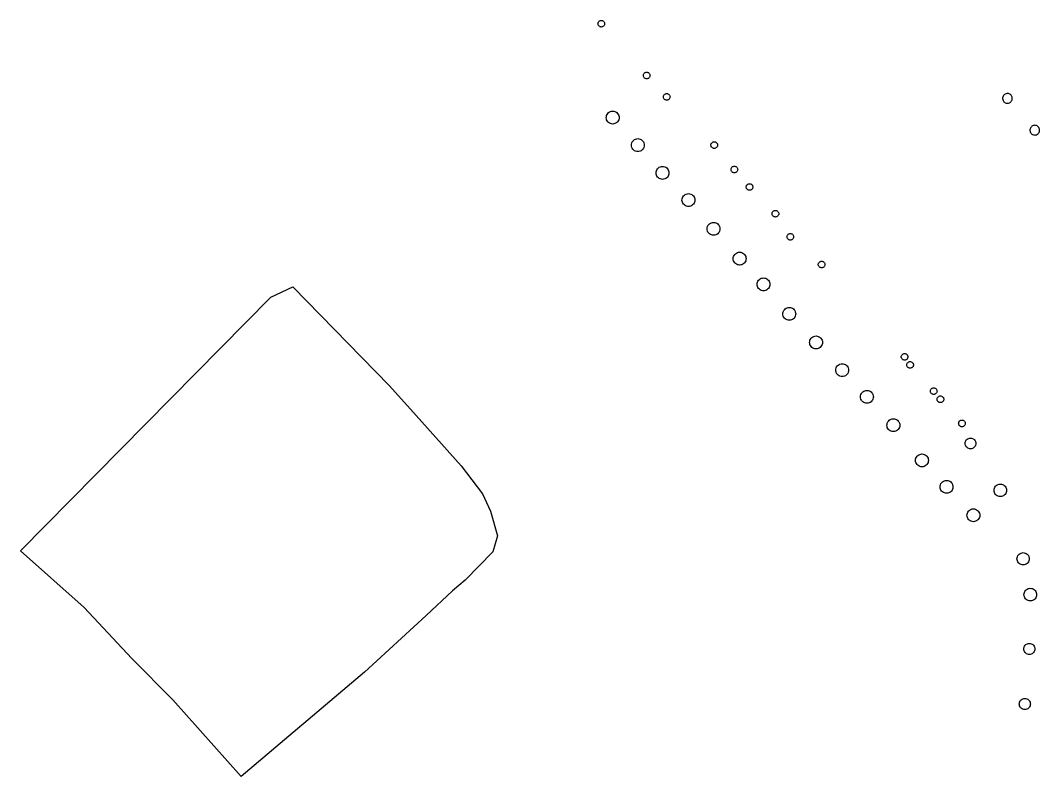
# Model space of a CAD drawing. Header units: millimetres. Extents: x 734061 to 736248, y 4017837 to 4020740.
# Drawn here: x 735283 to 735390.8, y 4018587.6 to 4018667.5 of the extents above; entities that cross this region are included whole.
import ezdxf

# ---------------------------------------------------------------- set-up
doc = ezdxf.new("R2010")
doc.units = ezdxf.units.MM
doc.layers.add('bolvar', color=143, linetype='Continuous', true_color=0x3faae0)
doc.layers.add('park', color=3, linetype='Continuous', true_color=0x1ffa07)

msp = doc.modelspace()

# ---------------------------------------------------------------- linework, layer by layer
at = {"layer": 'bolvar'}
for points in [[(735344.8, 4018667.14), (735344.8, 4018667.08), (735344.78, 4018667.02), (735344.76, 4018666.97), (735344.72, 4018666.92), (735344.68, 4018666.87), (735344.63, 4018666.84), (735344.57, 4018666.81), (735344.51, 4018666.8), (735344.45, 4018666.79), (735344.39, 4018666.8), (735344.33, 4018666.81), (735344.28, 4018666.84), (735344.23, 4018666.87), (735344.19, 4018666.92), (735344.15, 4018666.97), (735344.13, 4018667.02), (735344.11, 4018667.08), (735344.1, 4018667.14), (735344.11, 4018667.2), (735344.13, 4018667.26), (735344.15, 4018667.32), (735344.19, 4018667.37), (735344.23, 4018667.41), (735344.28, 4018667.45), (735344.33, 4018667.47), (735344.39, 4018667.49), (735344.45, 4018667.49), (735344.51, 4018667.49), (735344.57, 4018667.47), (735344.63, 4018667.45), (735344.68, 4018667.41), (735344.72, 4018667.37), (735344.76, 4018667.32), (735344.78, 4018667.26), (735344.8, 4018667.2)], [(735344.8, 4018667.14), (735344.8, 4018667.08), (735344.78, 4018667.02), (735344.76, 4018666.97), (735344.72, 4018666.92), (735344.68, 4018666.87), (735344.63, 4018666.84), (735344.57, 4018666.81), (735344.51, 4018666.8), (735344.45, 4018666.79), (735344.39, 4018666.8), (735344.33, 4018666.81), (735344.28, 4018666.84), (735344.23, 4018666.87), (735344.19, 4018666.92), (735344.15, 4018666.97), (735344.13, 4018667.02), (735344.11, 4018667.08), (735344.1, 4018667.14), (735344.11, 4018667.2), (735344.13, 4018667.26), (735344.15, 4018667.32), (735344.19, 4018667.37), (735344.23, 4018667.41), (735344.28, 4018667.45), (735344.33, 4018667.47), (735344.39, 4018667.49), (735344.45, 4018667.49), (735344.51, 4018667.49), (735344.57, 4018667.47), (735344.63, 4018667.45), (735344.68, 4018667.41), (735344.72, 4018667.37), (735344.76, 4018667.32), (735344.78, 4018667.26), (735344.8, 4018667.2)], [(735349.61, 4018661.67), (735349.6, 4018661.61), (735349.58, 4018661.55), (735349.56, 4018661.49), (735349.52, 4018661.44), (735349.48, 4018661.4), (735349.43, 4018661.36), (735349.37, 4018661.34), (735349.32, 4018661.32), (735349.26, 4018661.32), (735349.19, 4018661.32), (735349.14, 4018661.34), (735349.08, 4018661.36), (735349.03, 4018661.4), (735348.99, 4018661.44), (735348.95, 4018661.49), (735348.93, 4018661.55), (735348.91, 4018661.61), (735348.91, 4018661.67), (735348.91, 4018661.73), (735348.93, 4018661.79), (735348.95, 4018661.84), (735348.99, 4018661.89), (735349.03, 4018661.94), (735349.08, 4018661.97), (735349.14, 4018662), (735349.19, 4018662.01), (735349.26, 4018662.02), (735349.32, 4018662.01), (735349.37, 4018662), (735349.43, 4018661.97), (735349.48, 4018661.94), (735349.52, 4018661.89), (735349.56, 4018661.84), (735349.58, 4018661.79), (735349.6, 4018661.73)], [(735349.61, 4018661.67), (735349.6, 4018661.61), (735349.58, 4018661.55), (735349.56, 4018661.49), (735349.52, 4018661.44), (735349.48, 4018661.4), (735349.43, 4018661.36), (735349.37, 4018661.34), (735349.32, 4018661.32), (735349.26, 4018661.32), (735349.19, 4018661.32), (735349.14, 4018661.34), (735349.08, 4018661.36), (735349.03, 4018661.4), (735348.99, 4018661.44), (735348.95, 4018661.49), (735348.93, 4018661.55), (735348.91, 4018661.61), (735348.91, 4018661.67), (735348.91, 4018661.73), (735348.93, 4018661.79), (735348.95, 4018661.84), (735348.99, 4018661.89), (735349.03, 4018661.94), (735349.08, 4018661.97), (735349.14, 4018662), (735349.19, 4018662.01), (735349.26, 4018662.02), (735349.32, 4018662.01), (735349.37, 4018662), (735349.43, 4018661.97), (735349.48, 4018661.94), (735349.52, 4018661.89), (735349.56, 4018661.84), (735349.58, 4018661.79), (735349.6, 4018661.73)], [(735351.73, 4018659.41), (735351.72, 4018659.35), (735351.71, 4018659.29), (735351.68, 4018659.23), (735351.65, 4018659.18), (735351.6, 4018659.14), (735351.55, 4018659.11), (735351.5, 4018659.08), (735351.44, 4018659.06), (735351.38, 4018659.06), (735351.32, 4018659.06), (735351.26, 4018659.08), (735351.2, 4018659.11), (735351.15, 4018659.14), (735351.11, 4018659.18), (735351.07, 4018659.23), (735351.05, 4018659.29), (735351.03, 4018659.35), (735351.03, 4018659.41), (735351.03, 4018659.47), (735351.05, 4018659.53), (735351.07, 4018659.58), (735351.11, 4018659.63), (735351.15, 4018659.68), (735351.2, 4018659.71), (735351.26, 4018659.74), (735351.32, 4018659.75), (735351.38, 4018659.76), (735351.44, 4018659.75), (735351.5, 4018659.74), (735351.55, 4018659.71), (735351.6, 4018659.68), (735351.65, 4018659.63), (735351.68, 4018659.58), (735351.71, 4018659.53), (735351.72, 4018659.47)], [(735351.73, 4018659.41), (735351.72, 4018659.35), (735351.71, 4018659.29), (735351.68, 4018659.23), (735351.65, 4018659.18), (735351.6, 4018659.14), (735351.55, 4018659.11), (735351.5, 4018659.08), (735351.44, 4018659.06), (735351.38, 4018659.06), (735351.32, 4018659.06), (735351.26, 4018659.08), (735351.2, 4018659.11), (735351.15, 4018659.14), (735351.11, 4018659.18), (735351.07, 4018659.23), (735351.05, 4018659.29), (735351.03, 4018659.35), (735351.03, 4018659.41), (735351.03, 4018659.47), (735351.05, 4018659.53), (735351.07, 4018659.58), (735351.11, 4018659.63), (735351.15, 4018659.68), (735351.2, 4018659.71), (735351.26, 4018659.74), (735351.32, 4018659.75), (735351.38, 4018659.76), (735351.44, 4018659.75), (735351.5, 4018659.74), (735351.55, 4018659.71), (735351.6, 4018659.68), (735351.65, 4018659.63), (735351.68, 4018659.58), (735351.71, 4018659.53), (735351.72, 4018659.47)], [(735387.86, 4018659.52), (735387.81, 4018659.59), (735387.75, 4018659.65), (735387.68, 4018659.69), (735387.6, 4018659.73), (735387.52, 4018659.75), (735387.44, 4018659.76), (735387.35, 4018659.76), (735387.27, 4018659.74), (735387.19, 4018659.71), (735387.12, 4018659.66), (735387.06, 4018659.61), (735387.01, 4018659.55), (735386.96, 4018659.47), (735386.93, 4018659.39), (735386.91, 4018659.31), (735386.91, 4018659.22), (735386.92, 4018659.13), (735386.95, 4018659.04), (735386.99, 4018658.97), (735387.05, 4018658.9), (735387.12, 4018658.84), (735387.19, 4018658.79), (735387.27, 4018658.76), (735387.36, 4018658.74), (735387.45, 4018658.74), (735387.54, 4018658.75), (735387.62, 4018658.78), (735387.7, 4018658.82), (735387.77, 4018658.87), (735387.83, 4018658.94), (735387.88, 4018659.01), (735387.91, 4018659.09), (735387.93, 4018659.18), (735387.93, 4018659.27), (735387.92, 4018659.36), (735387.9, 4018659.44)], [(735387.86, 4018659.52), (735387.81, 4018659.59), (735387.75, 4018659.65), (735387.68, 4018659.69), (735387.6, 4018659.73), (735387.52, 4018659.75), (735387.44, 4018659.76), (735387.35, 4018659.76), (735387.27, 4018659.74), (735387.19, 4018659.71), (735387.12, 4018659.66), (735387.06, 4018659.61), (735387.01, 4018659.55), (735386.96, 4018659.47), (735386.93, 4018659.39), (735386.91, 4018659.31), (735386.91, 4018659.22), (735386.92, 4018659.13), (735386.95, 4018659.04), (735386.99, 4018658.97), (735387.05, 4018658.9), (735387.12, 4018658.84), (735387.19, 4018658.79), (735387.27, 4018658.76), (735387.36, 4018658.74), (735387.45, 4018658.74), (735387.54, 4018658.75), (735387.62, 4018658.78), (735387.7, 4018658.82), (735387.77, 4018658.87), (735387.83, 4018658.94), (735387.88, 4018659.01), (735387.91, 4018659.09), (735387.93, 4018659.18), (735387.93, 4018659.27), (735387.92, 4018659.36), (735387.9, 4018659.44)], [(735346.34, 4018657.22), (735346.33, 4018657.1), (735346.3, 4018656.99), (735346.25, 4018656.88), (735346.18, 4018656.78), (735346.1, 4018656.7), (735346, 4018656.63), (735345.89, 4018656.58), (735345.78, 4018656.55), (735345.66, 4018656.54), (735345.54, 4018656.55), (735345.42, 4018656.58), (735345.32, 4018656.63), (735345.22, 4018656.7), (735345.14, 4018656.78), (735345.07, 4018656.88), (735345.02, 4018656.99), (735344.99, 4018657.1), (735344.98, 4018657.22), (735344.99, 4018657.34), (735345.02, 4018657.45), (735345.07, 4018657.56), (735345.14, 4018657.66), (735345.22, 4018657.74), (735345.32, 4018657.81), (735345.42, 4018657.86), (735345.54, 4018657.89), (735345.66, 4018657.9), (735345.78, 4018657.89), (735345.89, 4018657.86), (735346, 4018657.81), (735346.1, 4018657.74), (735346.18, 4018657.66), (735346.25, 4018657.56), (735346.3, 4018657.45), (735346.33, 4018657.34)], [(735390.75, 4018656.16), (735390.7, 4018656.22), (735390.64, 4018656.28), (735390.57, 4018656.33), (735390.49, 4018656.37), (735390.41, 4018656.39), (735390.33, 4018656.4), (735390.24, 4018656.39), (735390.16, 4018656.38), (735390.08, 4018656.34), (735390.01, 4018656.3), (735389.95, 4018656.25), (735389.89, 4018656.18), (735389.85, 4018656.11), (735389.82, 4018656.03), (735389.8, 4018655.94), (735389.8, 4018655.85), (735389.81, 4018655.77), (735389.84, 4018655.68), (735389.88, 4018655.6), (735389.94, 4018655.53), (735390, 4018655.47), (735390.08, 4018655.43), (735390.16, 4018655.39), (735390.25, 4018655.38), (735390.34, 4018655.37), (735390.43, 4018655.39), (735390.51, 4018655.41), (735390.59, 4018655.45), (735390.66, 4018655.51), (735390.72, 4018655.57), (735390.77, 4018655.65), (735390.8, 4018655.73), (735390.82, 4018655.82), (735390.82, 4018655.91), (735390.81, 4018655.99), (735390.79, 4018656.08)], [(735390.75, 4018656.16), (735390.7, 4018656.22), (735390.64, 4018656.28), (735390.57, 4018656.33), (735390.49, 4018656.37), (735390.41, 4018656.39), (735390.33, 4018656.4), (735390.24, 4018656.39), (735390.16, 4018656.38), (735390.08, 4018656.34), (735390.01, 4018656.3), (735389.95, 4018656.25), (735389.89, 4018656.18), (735389.85, 4018656.11), (735389.82, 4018656.03), (735389.8, 4018655.94), (735389.8, 4018655.85), (735389.81, 4018655.77), (735389.84, 4018655.68), (735389.88, 4018655.6), (735389.94, 4018655.53), (735390, 4018655.47), (735390.08, 4018655.43), (735390.16, 4018655.39), (735390.25, 4018655.38), (735390.34, 4018655.37), (735390.43, 4018655.39), (735390.51, 4018655.41), (735390.59, 4018655.45), (735390.66, 4018655.51), (735390.72, 4018655.57), (735390.77, 4018655.65), (735390.8, 4018655.73), (735390.82, 4018655.82), (735390.82, 4018655.91), (735390.81, 4018655.99), (735390.79, 4018656.08)], [(735349, 4018654.31), (735348.99, 4018654.19), (735348.96, 4018654.07), (735348.91, 4018653.97), (735348.84, 4018653.87), (735348.75, 4018653.78), (735348.66, 4018653.72), (735348.55, 4018653.67), (735348.44, 4018653.64), (735348.32, 4018653.62), (735348.2, 4018653.64), (735348.08, 4018653.67), (735347.98, 4018653.72), (735347.88, 4018653.78), (735347.8, 4018653.87), (735347.73, 4018653.97), (735347.68, 4018654.07), (735347.65, 4018654.19), (735347.64, 4018654.31), (735347.65, 4018654.42), (735347.68, 4018654.54), (735347.73, 4018654.65), (735347.8, 4018654.74), (735347.88, 4018654.83), (735347.98, 4018654.9), (735348.08, 4018654.95), (735348.2, 4018654.98), (735348.32, 4018654.99), (735348.44, 4018654.98), (735348.55, 4018654.95), (735348.66, 4018654.9), (735348.75, 4018654.83), (735348.84, 4018654.74), (735348.91, 4018654.65), (735348.96, 4018654.54), (735348.99, 4018654.42)], [(735356.75, 4018654.31), (735356.74, 4018654.25), (735356.73, 4018654.19), (735356.7, 4018654.13), (735356.67, 4018654.08), (735356.62, 4018654.04), (735356.57, 4018654.01), (735356.52, 4018653.98), (735356.46, 4018653.96), (735356.4, 4018653.96), (735356.34, 4018653.96), (735356.28, 4018653.98), (735356.22, 4018654.01), (735356.17, 4018654.04), (735356.13, 4018654.08), (735356.09, 4018654.13), (735356.07, 4018654.19), (735356.05, 4018654.25), (735356.05, 4018654.31), (735356.05, 4018654.37), (735356.07, 4018654.43), (735356.09, 4018654.48), (735356.13, 4018654.53), (735356.17, 4018654.58), (735356.22, 4018654.61), (735356.28, 4018654.64), (735356.34, 4018654.65), (735356.4, 4018654.66), (735356.46, 4018654.65), (735356.52, 4018654.64), (735356.57, 4018654.61), (735356.62, 4018654.58), (735356.67, 4018654.53), (735356.7, 4018654.48), (735356.73, 4018654.43), (735356.74, 4018654.37)], [(735356.75, 4018654.31), (735356.74, 4018654.25), (735356.73, 4018654.19), (735356.7, 4018654.13), (735356.67, 4018654.08), (735356.62, 4018654.04), (735356.57, 4018654.01), (735356.52, 4018653.98), (735356.46, 4018653.96), (735356.4, 4018653.96), (735356.34, 4018653.96), (735356.28, 4018653.98), (735356.22, 4018654.01), (735356.17, 4018654.04), (735356.13, 4018654.08), (735356.09, 4018654.13), (735356.07, 4018654.19), (735356.05, 4018654.25), (735356.05, 4018654.31), (735356.05, 4018654.37), (735356.07, 4018654.43), (735356.09, 4018654.48), (735356.13, 4018654.53), (735356.17, 4018654.58), (735356.22, 4018654.61), (735356.28, 4018654.64), (735356.34, 4018654.65), (735356.4, 4018654.66), (735356.46, 4018654.65), (735356.52, 4018654.64), (735356.57, 4018654.61), (735356.62, 4018654.58), (735356.67, 4018654.53), (735356.7, 4018654.48), (735356.73, 4018654.43), (735356.74, 4018654.37)], [(735351.61, 4018651.37), (735351.6, 4018651.25), (735351.57, 4018651.14), (735351.52, 4018651.03), (735351.45, 4018650.93), (735351.37, 4018650.85), (735351.27, 4018650.78), (735351.16, 4018650.73), (735351.05, 4018650.7), (735350.93, 4018650.69), (735350.81, 4018650.7), (735350.7, 4018650.73), (735350.59, 4018650.78), (735350.49, 4018650.85), (735350.41, 4018650.93), (735350.34, 4018651.03), (735350.29, 4018651.14), (735350.26, 4018651.25), (735350.25, 4018651.37), (735350.26, 4018651.49), (735350.29, 4018651.6), (735350.34, 4018651.71), (735350.41, 4018651.81), (735350.49, 4018651.89), (735350.59, 4018651.96), (735350.7, 4018652.01), (735350.81, 4018652.04), (735350.93, 4018652.05), (735351.05, 4018652.04), (735351.16, 4018652.01), (735351.27, 4018651.96), (735351.37, 4018651.89), (735351.45, 4018651.81), (735351.52, 4018651.71), (735351.57, 4018651.6), (735351.6, 4018651.49)], [(735358.88, 4018651.73), (735358.87, 4018651.67), (735358.85, 4018651.61), (735358.83, 4018651.56), (735358.79, 4018651.51), (735358.75, 4018651.46), (735358.7, 4018651.43), (735358.65, 4018651.4), (735358.59, 4018651.39), (735358.53, 4018651.38), (735358.47, 4018651.39), (735358.41, 4018651.4), (735358.35, 4018651.43), (735358.3, 4018651.46), (735358.26, 4018651.51), (735358.22, 4018651.56), (735358.2, 4018651.61), (735358.18, 4018651.67), (735358.18, 4018651.73), (735358.18, 4018651.79), (735358.2, 4018651.85), (735358.22, 4018651.91), (735358.26, 4018651.96), (735358.3, 4018652), (735358.35, 4018652.04), (735358.41, 4018652.06), (735358.47, 4018652.08), (735358.53, 4018652.08), (735358.59, 4018652.08), (735358.65, 4018652.06), (735358.7, 4018652.04), (735358.75, 4018652), (735358.79, 4018651.96), (735358.83, 4018651.91), (735358.85, 4018651.85), (735358.87, 4018651.79)], [(735358.88, 4018651.73), (735358.87, 4018651.67), (735358.85, 4018651.61), (735358.83, 4018651.56), (735358.79, 4018651.51), (735358.75, 4018651.46), (735358.7, 4018651.43), (735358.65, 4018651.4), (735358.59, 4018651.39), (735358.53, 4018651.38), (735358.47, 4018651.39), (735358.41, 4018651.4), (735358.35, 4018651.43), (735358.3, 4018651.46), (735358.26, 4018651.51), (735358.22, 4018651.56), (735358.2, 4018651.61), (735358.18, 4018651.67), (735358.18, 4018651.73), (735358.18, 4018651.79), (735358.2, 4018651.85), (735358.22, 4018651.91), (735358.26, 4018651.96), (735358.3, 4018652), (735358.35, 4018652.04), (735358.41, 4018652.06), (735358.47, 4018652.08), (735358.53, 4018652.08), (735358.59, 4018652.08), (735358.65, 4018652.06), (735358.7, 4018652.04), (735358.75, 4018652), (735358.79, 4018651.96), (735358.83, 4018651.91), (735358.85, 4018651.85), (735358.87, 4018651.79)], [(735360.49, 4018649.88), (735360.48, 4018649.82), (735360.46, 4018649.76), (735360.44, 4018649.71), (735360.4, 4018649.66), (735360.36, 4018649.61), (735360.31, 4018649.58), (735360.26, 4018649.55), (735360.2, 4018649.54), (735360.14, 4018649.53), (735360.08, 4018649.54), (735360.02, 4018649.55), (735359.96, 4018649.58), (735359.91, 4018649.61), (735359.87, 4018649.66), (735359.83, 4018649.71), (735359.81, 4018649.76), (735359.79, 4018649.82), (735359.79, 4018649.88), (735359.79, 4018649.94), (735359.81, 4018650), (735359.83, 4018650.06), (735359.87, 4018650.11), (735359.91, 4018650.15), (735359.96, 4018650.18), (735360.02, 4018650.21), (735360.08, 4018650.22), (735360.14, 4018650.23), (735360.2, 4018650.22), (735360.26, 4018650.21), (735360.31, 4018650.18), (735360.36, 4018650.15), (735360.4, 4018650.11), (735360.44, 4018650.06), (735360.46, 4018650), (735360.48, 4018649.94)], [(735360.49, 4018649.88), (735360.48, 4018649.82), (735360.46, 4018649.76), (735360.44, 4018649.71), (735360.4, 4018649.66), (735360.36, 4018649.61), (735360.31, 4018649.58), (735360.26, 4018649.55), (735360.2, 4018649.54), (735360.14, 4018649.53), (735360.08, 4018649.54), (735360.02, 4018649.55), (735359.96, 4018649.58), (735359.91, 4018649.61), (735359.87, 4018649.66), (735359.83, 4018649.71), (735359.81, 4018649.76), (735359.79, 4018649.82), (735359.79, 4018649.88), (735359.79, 4018649.94), (735359.81, 4018650), (735359.83, 4018650.06), (735359.87, 4018650.11), (735359.91, 4018650.15), (735359.96, 4018650.18), (735360.02, 4018650.21), (735360.08, 4018650.22), (735360.14, 4018650.23), (735360.2, 4018650.22), (735360.26, 4018650.21), (735360.31, 4018650.18), (735360.36, 4018650.15), (735360.4, 4018650.11), (735360.44, 4018650.06), (735360.46, 4018650), (735360.48, 4018649.94)], [(735354.36, 4018648.5), (735354.35, 4018648.38), (735354.31, 4018648.27), (735354.26, 4018648.16), (735354.2, 4018648.06), (735354.11, 4018647.98), (735354.02, 4018647.91), (735353.91, 4018647.86), (735353.79, 4018647.83), (735353.67, 4018647.82), (735353.56, 4018647.83), (735353.44, 4018647.86), (735353.33, 4018647.91), (735353.24, 4018647.98), (735353.15, 4018648.06), (735353.09, 4018648.16), (735353.03, 4018648.27), (735353, 4018648.38), (735352.99, 4018648.5), (735353, 4018648.62), (735353.03, 4018648.73), (735353.09, 4018648.84), (735353.15, 4018648.94), (735353.24, 4018649.02), (735353.33, 4018649.09), (735353.44, 4018649.14), (735353.56, 4018649.17), (735353.67, 4018649.18), (735353.79, 4018649.17), (735353.91, 4018649.14), (735354.02, 4018649.09), (735354.11, 4018649.02), (735354.2, 4018648.94), (735354.26, 4018648.84), (735354.31, 4018648.73), (735354.35, 4018648.62)], [(735363.22, 4018647.05), (735363.22, 4018646.99), (735363.2, 4018646.93), (735363.18, 4018646.88), (735363.14, 4018646.83), (735363.1, 4018646.79), (735363.05, 4018646.75), (735362.99, 4018646.73), (735362.93, 4018646.71), (735362.87, 4018646.7), (735362.81, 4018646.71), (735362.75, 4018646.73), (735362.7, 4018646.75), (735362.65, 4018646.79), (735362.6, 4018646.83), (735362.57, 4018646.88), (735362.54, 4018646.93), (735362.53, 4018646.99), (735362.52, 4018647.05), (735362.53, 4018647.11), (735362.54, 4018647.17), (735362.57, 4018647.23), (735362.6, 4018647.28), (735362.65, 4018647.32), (735362.7, 4018647.36), (735362.75, 4018647.38), (735362.81, 4018647.4), (735362.87, 4018647.4), (735362.93, 4018647.4), (735362.99, 4018647.38), (735363.05, 4018647.36), (735363.1, 4018647.32), (735363.14, 4018647.28), (735363.18, 4018647.23), (735363.2, 4018647.17), (735363.22, 4018647.11)], [(735363.22, 4018647.05), (735363.22, 4018646.99), (735363.2, 4018646.93), (735363.18, 4018646.88), (735363.14, 4018646.83), (735363.1, 4018646.79), (735363.05, 4018646.75), (735362.99, 4018646.73), (735362.93, 4018646.71), (735362.87, 4018646.7), (735362.81, 4018646.71), (735362.75, 4018646.73), (735362.7, 4018646.75), (735362.65, 4018646.79), (735362.6, 4018646.83), (735362.57, 4018646.88), (735362.54, 4018646.93), (735362.53, 4018646.99), (735362.52, 4018647.05), (735362.53, 4018647.11), (735362.54, 4018647.17), (735362.57, 4018647.23), (735362.6, 4018647.28), (735362.65, 4018647.32), (735362.7, 4018647.36), (735362.75, 4018647.38), (735362.81, 4018647.4), (735362.87, 4018647.4), (735362.93, 4018647.4), (735362.99, 4018647.38), (735363.05, 4018647.36), (735363.1, 4018647.32), (735363.14, 4018647.28), (735363.18, 4018647.23), (735363.2, 4018647.17), (735363.22, 4018647.11)], [(735357.01, 4018645.46), (735357, 4018645.34), (735356.97, 4018645.22), (735356.92, 4018645.12), (735356.85, 4018645.02), (735356.77, 4018644.93), (735356.67, 4018644.87), (735356.56, 4018644.82), (735356.45, 4018644.79), (735356.33, 4018644.78), (735356.21, 4018644.79), (735356.1, 4018644.82), (735355.99, 4018644.87), (735355.89, 4018644.93), (735355.81, 4018645.02), (735355.74, 4018645.12), (735355.69, 4018645.22), (735355.66, 4018645.34), (735355.65, 4018645.46), (735355.66, 4018645.57), (735355.69, 4018645.69), (735355.74, 4018645.8), (735355.81, 4018645.89), (735355.89, 4018645.98), (735355.99, 4018646.05), (735356.1, 4018646.1), (735356.21, 4018646.13), (735356.33, 4018646.14), (735356.45, 4018646.13), (735356.56, 4018646.1), (735356.67, 4018646.05), (735356.77, 4018645.98), (735356.85, 4018645.89), (735356.92, 4018645.8), (735356.97, 4018645.69), (735357, 4018645.57)], [(735364.8, 4018644.61), (735364.8, 4018644.55), (735364.78, 4018644.49), (735364.76, 4018644.44), (735364.72, 4018644.39), (735364.68, 4018644.35), (735364.63, 4018644.31), (735364.57, 4018644.29), (735364.51, 4018644.27), (735364.45, 4018644.26), (735364.39, 4018644.27), (735364.33, 4018644.29), (735364.28, 4018644.31), (735364.23, 4018644.35), (735364.18, 4018644.39), (735364.15, 4018644.44), (735364.12, 4018644.49), (735364.11, 4018644.55), (735364.1, 4018644.61), (735364.11, 4018644.67), (735364.12, 4018644.73), (735364.15, 4018644.79), (735364.18, 4018644.84), (735364.23, 4018644.88), (735364.28, 4018644.92), (735364.33, 4018644.94), (735364.39, 4018644.96), (735364.45, 4018644.96), (735364.51, 4018644.96), (735364.57, 4018644.94), (735364.63, 4018644.92), (735364.68, 4018644.88), (735364.72, 4018644.84), (735364.76, 4018644.79), (735364.78, 4018644.73), (735364.8, 4018644.67)], [(735364.8, 4018644.61), (735364.8, 4018644.55), (735364.78, 4018644.49), (735364.76, 4018644.44), (735364.72, 4018644.39), (735364.68, 4018644.35), (735364.63, 4018644.31), (735364.57, 4018644.29), (735364.51, 4018644.27), (735364.45, 4018644.26), (735364.39, 4018644.27), (735364.33, 4018644.29), (735364.28, 4018644.31), (735364.23, 4018644.35), (735364.18, 4018644.39), (735364.15, 4018644.44), (735364.12, 4018644.49), (735364.11, 4018644.55), (735364.1, 4018644.61), (735364.11, 4018644.67), (735364.12, 4018644.73), (735364.15, 4018644.79), (735364.18, 4018644.84), (735364.23, 4018644.88), (735364.28, 4018644.92), (735364.33, 4018644.94), (735364.39, 4018644.96), (735364.45, 4018644.96), (735364.51, 4018644.96), (735364.57, 4018644.94), (735364.63, 4018644.92), (735364.68, 4018644.88), (735364.72, 4018644.84), (735364.76, 4018644.79), (735364.78, 4018644.73), (735364.8, 4018644.67)], [(735359.77, 4018642.31), (735359.76, 4018642.19), (735359.73, 4018642.07), (735359.68, 4018641.97), (735359.61, 4018641.87), (735359.53, 4018641.78), (735359.43, 4018641.72), (735359.32, 4018641.67), (735359.21, 4018641.64), (735359.09, 4018641.62), (735358.97, 4018641.64), (735358.86, 4018641.67), (735358.75, 4018641.72), (735358.65, 4018641.78), (735358.57, 4018641.87), (735358.5, 4018641.97), (735358.45, 4018642.07), (735358.42, 4018642.19), (735358.41, 4018642.31), (735358.42, 4018642.42), (735358.45, 4018642.54), (735358.5, 4018642.65), (735358.57, 4018642.74), (735358.65, 4018642.83), (735358.75, 4018642.9), (735358.86, 4018642.95), (735358.97, 4018642.98), (735359.09, 4018642.99), (735359.21, 4018642.98), (735359.32, 4018642.95), (735359.43, 4018642.9), (735359.53, 4018642.83), (735359.61, 4018642.74), (735359.68, 4018642.65), (735359.73, 4018642.54), (735359.76, 4018642.42)], [(735368.11, 4018641.69), (735368.1, 4018641.63), (735368.09, 4018641.57), (735368.06, 4018641.51), (735368.03, 4018641.46), (735367.98, 4018641.42), (735367.93, 4018641.38), (735367.88, 4018641.36), (735367.82, 4018641.34), (735367.76, 4018641.34), (735367.7, 4018641.34), (735367.64, 4018641.36), (735367.58, 4018641.38), (735367.53, 4018641.42), (735367.49, 4018641.46), (735367.46, 4018641.51), (735367.43, 4018641.57), (735367.41, 4018641.63), (735367.41, 4018641.69), (735367.41, 4018641.75), (735367.43, 4018641.81), (735367.46, 4018641.86), (735367.49, 4018641.91), (735367.53, 4018641.95), (735367.58, 4018641.99), (735367.64, 4018642.01), (735367.7, 4018642.03), (735367.76, 4018642.04), (735367.82, 4018642.03), (735367.88, 4018642.01), (735367.93, 4018641.99), (735367.98, 4018641.95), (735368.03, 4018641.91), (735368.06, 4018641.86), (735368.09, 4018641.81), (735368.1, 4018641.75)], [(735368.11, 4018641.69), (735368.1, 4018641.63), (735368.09, 4018641.57), (735368.06, 4018641.51), (735368.03, 4018641.46), (735367.98, 4018641.42), (735367.93, 4018641.38), (735367.88, 4018641.36), (735367.82, 4018641.34), (735367.76, 4018641.34), (735367.7, 4018641.34), (735367.64, 4018641.36), (735367.58, 4018641.38), (735367.53, 4018641.42), (735367.49, 4018641.46), (735367.46, 4018641.51), (735367.43, 4018641.57), (735367.41, 4018641.63), (735367.41, 4018641.69), (735367.41, 4018641.75), (735367.43, 4018641.81), (735367.46, 4018641.86), (735367.49, 4018641.91), (735367.53, 4018641.95), (735367.58, 4018641.99), (735367.64, 4018642.01), (735367.7, 4018642.03), (735367.76, 4018642.04), (735367.82, 4018642.03), (735367.88, 4018642.01), (735367.93, 4018641.99), (735367.98, 4018641.95), (735368.03, 4018641.91), (735368.06, 4018641.86), (735368.09, 4018641.81), (735368.1, 4018641.75)], [(735362.3, 4018639.59), (735362.29, 4018639.47), (735362.25, 4018639.36), (735362.2, 4018639.25), (735362.14, 4018639.16), (735362.05, 4018639.07), (735361.96, 4018639), (735361.85, 4018638.95), (735361.73, 4018638.92), (735361.62, 4018638.91), (735361.5, 4018638.92), (735361.38, 4018638.95), (735361.27, 4018639), (735361.18, 4018639.07), (735361.09, 4018639.16), (735361.03, 4018639.25), (735360.98, 4018639.36), (735360.94, 4018639.47), (735360.93, 4018639.59), (735360.94, 4018639.71), (735360.98, 4018639.83), (735361.03, 4018639.93), (735361.09, 4018640.03), (735361.18, 4018640.11), (735361.27, 4018640.18), (735361.38, 4018640.23), (735361.5, 4018640.26), (735361.62, 4018640.27), (735361.73, 4018640.26), (735361.85, 4018640.23), (735361.96, 4018640.18), (735362.05, 4018640.11), (735362.14, 4018640.03), (735362.2, 4018639.93), (735362.25, 4018639.83), (735362.29, 4018639.71)], [(735365.02, 4018636.47), (735365.01, 4018636.35), (735364.98, 4018636.24), (735364.93, 4018636.13), (735364.86, 4018636.03), (735364.78, 4018635.95), (735364.68, 4018635.88), (735364.57, 4018635.83), (735364.46, 4018635.8), (735364.34, 4018635.79), (735364.22, 4018635.8), (735364.11, 4018635.83), (735364, 4018635.88), (735363.9, 4018635.95), (735363.82, 4018636.03), (735363.75, 4018636.13), (735363.7, 4018636.24), (735363.67, 4018636.35), (735363.66, 4018636.47), (735363.67, 4018636.59), (735363.7, 4018636.7), (735363.75, 4018636.81), (735363.82, 4018636.91), (735363.9, 4018636.99), (735364, 4018637.06), (735364.11, 4018637.11), (735364.22, 4018637.14), (735364.34, 4018637.15), (735364.46, 4018637.14), (735364.57, 4018637.11), (735364.68, 4018637.06), (735364.78, 4018636.99), (735364.86, 4018636.91), (735364.93, 4018636.81), (735364.98, 4018636.7), (735365.01, 4018636.59)], [(735367.85, 4018633.45), (735367.84, 4018633.33), (735367.81, 4018633.22), (735367.76, 4018633.11), (735367.69, 4018633.01), (735367.61, 4018632.93), (735367.51, 4018632.86), (735367.4, 4018632.81), (735367.29, 4018632.78), (735367.17, 4018632.77), (735367.05, 4018632.78), (735366.94, 4018632.81), (735366.83, 4018632.86), (735366.73, 4018632.93), (735366.65, 4018633.01), (735366.58, 4018633.11), (735366.53, 4018633.22), (735366.5, 4018633.33), (735366.49, 4018633.45), (735366.5, 4018633.57), (735366.53, 4018633.68), (735366.58, 4018633.79), (735366.65, 4018633.89), (735366.73, 4018633.97), (735366.83, 4018634.04), (735366.94, 4018634.09), (735367.05, 4018634.12), (735367.17, 4018634.13), (735367.29, 4018634.12), (735367.4, 4018634.09), (735367.51, 4018634.04), (735367.61, 4018633.97), (735367.69, 4018633.89), (735367.76, 4018633.79), (735367.81, 4018633.68), (735367.84, 4018633.57)], [(735376.89, 4018631.93), (735376.88, 4018631.86), (735376.86, 4018631.81), (735376.84, 4018631.75), (735376.8, 4018631.7), (735376.76, 4018631.66), (735376.71, 4018631.62), (735376.66, 4018631.6), (735376.6, 4018631.58), (735376.54, 4018631.58), (735376.48, 4018631.58), (735376.42, 4018631.6), (735376.36, 4018631.62), (735376.31, 4018631.66), (735376.27, 4018631.7), (735376.23, 4018631.75), (735376.21, 4018631.81), (735376.19, 4018631.86), (735376.19, 4018631.93), (735376.19, 4018631.99), (735376.21, 4018632.04), (735376.23, 4018632.1), (735376.27, 4018632.15), (735376.31, 4018632.19), (735376.36, 4018632.23), (735376.42, 4018632.25), (735376.48, 4018632.27), (735376.54, 4018632.28), (735376.6, 4018632.27), (735376.66, 4018632.25), (735376.71, 4018632.23), (735376.76, 4018632.19), (735376.8, 4018632.15), (735376.84, 4018632.1), (735376.86, 4018632.04), (735376.88, 4018631.99)], [(735376.89, 4018631.93), (735376.88, 4018631.86), (735376.86, 4018631.81), (735376.84, 4018631.75), (735376.8, 4018631.7), (735376.76, 4018631.66), (735376.71, 4018631.62), (735376.66, 4018631.6), (735376.6, 4018631.58), (735376.54, 4018631.58), (735376.48, 4018631.58), (735376.42, 4018631.6), (735376.36, 4018631.62), (735376.31, 4018631.66), (735376.27, 4018631.7), (735376.23, 4018631.75), (735376.21, 4018631.81), (735376.19, 4018631.86), (735376.19, 4018631.93), (735376.19, 4018631.99), (735376.21, 4018632.04), (735376.23, 4018632.1), (735376.27, 4018632.15), (735376.31, 4018632.19), (735376.36, 4018632.23), (735376.42, 4018632.25), (735376.48, 4018632.27), (735376.54, 4018632.28), (735376.6, 4018632.27), (735376.66, 4018632.25), (735376.71, 4018632.23), (735376.76, 4018632.19), (735376.8, 4018632.15), (735376.84, 4018632.1), (735376.86, 4018632.04), (735376.88, 4018631.99)], [(735370.62, 4018630.52), (735370.61, 4018630.4), (735370.58, 4018630.29), (735370.53, 4018630.18), (735370.46, 4018630.08), (735370.37, 4018630), (735370.28, 4018629.93), (735370.17, 4018629.88), (735370.05, 4018629.85), (735369.94, 4018629.84), (735369.82, 4018629.85), (735369.7, 4018629.88), (735369.6, 4018629.93), (735369.5, 4018630), (735369.41, 4018630.08), (735369.35, 4018630.18), (735369.3, 4018630.29), (735369.27, 4018630.4), (735369.25, 4018630.52), (735369.27, 4018630.64), (735369.3, 4018630.75), (735369.35, 4018630.86), (735369.41, 4018630.96), (735369.5, 4018631.04), (735369.6, 4018631.11), (735369.7, 4018631.16), (735369.82, 4018631.19), (735369.94, 4018631.2), (735370.05, 4018631.19), (735370.17, 4018631.16), (735370.28, 4018631.11), (735370.37, 4018631.04), (735370.46, 4018630.96), (735370.53, 4018630.86), (735370.58, 4018630.75), (735370.61, 4018630.64)], [(735377.47, 4018631.08), (735377.47, 4018631.02), (735377.45, 4018630.96), (735377.43, 4018630.9), (735377.39, 4018630.85), (735377.35, 4018630.81), (735377.3, 4018630.77), (735377.24, 4018630.75), (735377.18, 4018630.73), (735377.12, 4018630.73), (735377.06, 4018630.73), (735377, 4018630.75), (735376.95, 4018630.77), (735376.9, 4018630.81), (735376.85, 4018630.85), (735376.82, 4018630.9), (735376.79, 4018630.96), (735376.78, 4018631.02), (735376.77, 4018631.08), (735376.78, 4018631.14), (735376.79, 4018631.2), (735376.82, 4018631.25), (735376.85, 4018631.3), (735376.9, 4018631.34), (735376.95, 4018631.38), (735377, 4018631.4), (735377.06, 4018631.42), (735377.12, 4018631.43), (735377.18, 4018631.42), (735377.24, 4018631.4), (735377.3, 4018631.38), (735377.35, 4018631.34), (735377.39, 4018631.3), (735377.43, 4018631.25), (735377.45, 4018631.2), (735377.47, 4018631.14)], [(735377.47, 4018631.08), (735377.47, 4018631.02), (735377.45, 4018630.96), (735377.43, 4018630.9), (735377.39, 4018630.85), (735377.35, 4018630.81), (735377.3, 4018630.77), (735377.24, 4018630.75), (735377.18, 4018630.73), (735377.12, 4018630.73), (735377.06, 4018630.73), (735377, 4018630.75), (735376.95, 4018630.77), (735376.9, 4018630.81), (735376.85, 4018630.85), (735376.82, 4018630.9), (735376.79, 4018630.96), (735376.78, 4018631.02), (735376.77, 4018631.08), (735376.78, 4018631.14), (735376.79, 4018631.2), (735376.82, 4018631.25), (735376.85, 4018631.3), (735376.9, 4018631.34), (735376.95, 4018631.38), (735377, 4018631.4), (735377.06, 4018631.42), (735377.12, 4018631.43), (735377.18, 4018631.42), (735377.24, 4018631.4), (735377.3, 4018631.38), (735377.35, 4018631.34), (735377.39, 4018631.3), (735377.43, 4018631.25), (735377.45, 4018631.2), (735377.47, 4018631.14)], [(735373.24, 4018627.7), (735373.23, 4018627.58), (735373.19, 4018627.46), (735373.14, 4018627.36), (735373.08, 4018627.26), (735372.99, 4018627.18), (735372.9, 4018627.11), (735372.79, 4018627.06), (735372.67, 4018627.03), (735372.56, 4018627.02), (735372.44, 4018627.03), (735372.32, 4018627.06), (735372.21, 4018627.11), (735372.12, 4018627.18), (735372.03, 4018627.26), (735371.97, 4018627.36), (735371.92, 4018627.46), (735371.88, 4018627.58), (735371.87, 4018627.7), (735371.88, 4018627.81), (735371.92, 4018627.93), (735371.97, 4018628.04), (735372.03, 4018628.13), (735372.12, 4018628.22), (735372.21, 4018628.29), (735372.32, 4018628.34), (735372.44, 4018628.37), (735372.56, 4018628.38), (735372.67, 4018628.37), (735372.79, 4018628.34), (735372.9, 4018628.29), (735372.99, 4018628.22), (735373.08, 4018628.13), (735373.14, 4018628.04), (735373.19, 4018627.93), (735373.23, 4018627.81)], [(735379.97, 4018628.3), (735379.96, 4018628.24), (735379.95, 4018628.18), (735379.92, 4018628.13), (735379.89, 4018628.08), (735379.84, 4018628.03), (735379.79, 4018628), (735379.74, 4018627.97), (735379.68, 4018627.96), (735379.62, 4018627.95), (735379.56, 4018627.96), (735379.5, 4018627.97), (735379.44, 4018628), (735379.39, 4018628.03), (735379.35, 4018628.08), (735379.32, 4018628.13), (735379.29, 4018628.18), (735379.27, 4018628.24), (735379.27, 4018628.3), (735379.27, 4018628.36), (735379.29, 4018628.42), (735379.32, 4018628.48), (735379.35, 4018628.53), (735379.39, 4018628.57), (735379.44, 4018628.61), (735379.5, 4018628.63), (735379.56, 4018628.65), (735379.62, 4018628.65), (735379.68, 4018628.65), (735379.74, 4018628.63), (735379.79, 4018628.61), (735379.84, 4018628.57), (735379.89, 4018628.53), (735379.92, 4018628.48), (735379.95, 4018628.42), (735379.96, 4018628.36)], [(735379.97, 4018628.3), (735379.96, 4018628.24), (735379.95, 4018628.18), (735379.92, 4018628.13), (735379.89, 4018628.08), (735379.84, 4018628.03), (735379.79, 4018628), (735379.74, 4018627.97), (735379.68, 4018627.96), (735379.62, 4018627.95), (735379.56, 4018627.96), (735379.5, 4018627.97), (735379.44, 4018628), (735379.39, 4018628.03), (735379.35, 4018628.08), (735379.32, 4018628.13), (735379.29, 4018628.18), (735379.27, 4018628.24), (735379.27, 4018628.3), (735379.27, 4018628.36), (735379.29, 4018628.42), (735379.32, 4018628.48), (735379.35, 4018628.53), (735379.39, 4018628.57), (735379.44, 4018628.61), (735379.5, 4018628.63), (735379.56, 4018628.65), (735379.62, 4018628.65), (735379.68, 4018628.65), (735379.74, 4018628.63), (735379.79, 4018628.61), (735379.84, 4018628.57), (735379.89, 4018628.53), (735379.92, 4018628.48), (735379.95, 4018628.42), (735379.96, 4018628.36)], [(735380.68, 4018627.44), (735380.68, 4018627.38), (735380.66, 4018627.32), (735380.64, 4018627.27), (735380.6, 4018627.22), (735380.56, 4018627.17), (735380.51, 4018627.14), (735380.45, 4018627.11), (735380.39, 4018627.1), (735380.33, 4018627.09), (735380.27, 4018627.1), (735380.21, 4018627.11), (735380.16, 4018627.14), (735380.11, 4018627.17), (735380.06, 4018627.22), (735380.03, 4018627.27), (735380, 4018627.32), (735379.99, 4018627.38), (735379.98, 4018627.44), (735379.99, 4018627.5), (735380, 4018627.56), (735380.03, 4018627.62), (735380.06, 4018627.67), (735380.11, 4018627.71), (735380.16, 4018627.74), (735380.21, 4018627.77), (735380.27, 4018627.79), (735380.33, 4018627.79), (735380.39, 4018627.79), (735380.45, 4018627.77), (735380.51, 4018627.74), (735380.56, 4018627.71), (735380.6, 4018627.67), (735380.64, 4018627.62), (735380.66, 4018627.56), (735380.68, 4018627.5)], [(735380.68, 4018627.44), (735380.68, 4018627.38), (735380.66, 4018627.32), (735380.64, 4018627.27), (735380.6, 4018627.22), (735380.56, 4018627.17), (735380.51, 4018627.14), (735380.45, 4018627.11), (735380.39, 4018627.1), (735380.33, 4018627.09), (735380.27, 4018627.1), (735380.21, 4018627.11), (735380.16, 4018627.14), (735380.11, 4018627.17), (735380.06, 4018627.22), (735380.03, 4018627.27), (735380, 4018627.32), (735379.99, 4018627.38), (735379.98, 4018627.44), (735379.99, 4018627.5), (735380, 4018627.56), (735380.03, 4018627.62), (735380.06, 4018627.67), (735380.11, 4018627.71), (735380.16, 4018627.74), (735380.21, 4018627.77), (735380.27, 4018627.79), (735380.33, 4018627.79), (735380.39, 4018627.79), (735380.45, 4018627.77), (735380.51, 4018627.74), (735380.56, 4018627.71), (735380.6, 4018627.67), (735380.64, 4018627.62), (735380.66, 4018627.56), (735380.68, 4018627.5)], [(735376.03, 4018624.7), (735376.02, 4018624.58), (735375.99, 4018624.47), (735375.94, 4018624.36), (735375.87, 4018624.26), (735375.79, 4018624.18), (735375.69, 4018624.11), (735375.58, 4018624.06), (735375.47, 4018624.03), (735375.35, 4018624.02), (735375.23, 4018624.03), (735375.12, 4018624.06), (735375.01, 4018624.11), (735374.91, 4018624.18), (735374.83, 4018624.26), (735374.76, 4018624.36), (735374.71, 4018624.47), (735374.68, 4018624.58), (735374.67, 4018624.7), (735374.68, 4018624.82), (735374.71, 4018624.93), (735374.76, 4018625.04), (735374.83, 4018625.14), (735374.91, 4018625.22), (735375.01, 4018625.29), (735375.12, 4018625.34), (735375.23, 4018625.37), (735375.35, 4018625.38), (735375.47, 4018625.37), (735375.58, 4018625.34), (735375.69, 4018625.29), (735375.79, 4018625.22), (735375.87, 4018625.14), (735375.94, 4018625.04), (735375.99, 4018624.93), (735376.02, 4018624.82)], [(735382.95, 4018624.89), (735382.95, 4018624.83), (735382.93, 4018624.77), (735382.91, 4018624.71), (735382.87, 4018624.66), (735382.83, 4018624.62), (735382.78, 4018624.58), (735382.72, 4018624.56), (735382.66, 4018624.54), (735382.6, 4018624.54), (735382.54, 4018624.54), (735382.48, 4018624.56), (735382.43, 4018624.58), (735382.38, 4018624.62), (735382.33, 4018624.66), (735382.3, 4018624.71), (735382.27, 4018624.77), (735382.26, 4018624.83), (735382.25, 4018624.89), (735382.26, 4018624.95), (735382.27, 4018625.01), (735382.3, 4018625.06), (735382.33, 4018625.11), (735382.38, 4018625.16), (735382.43, 4018625.19), (735382.48, 4018625.22), (735382.54, 4018625.23), (735382.6, 4018625.24), (735382.66, 4018625.23), (735382.72, 4018625.22), (735382.78, 4018625.19), (735382.83, 4018625.16), (735382.87, 4018625.11), (735382.91, 4018625.06), (735382.93, 4018625.01), (735382.95, 4018624.95)], [(735382.95, 4018624.89), (735382.95, 4018624.83), (735382.93, 4018624.77), (735382.91, 4018624.71), (735382.87, 4018624.66), (735382.83, 4018624.62), (735382.78, 4018624.58), (735382.72, 4018624.56), (735382.66, 4018624.54), (735382.6, 4018624.54), (735382.54, 4018624.54), (735382.48, 4018624.56), (735382.43, 4018624.58), (735382.38, 4018624.62), (735382.33, 4018624.66), (735382.3, 4018624.71), (735382.27, 4018624.77), (735382.26, 4018624.83), (735382.25, 4018624.89), (735382.26, 4018624.95), (735382.27, 4018625.01), (735382.3, 4018625.06), (735382.33, 4018625.11), (735382.38, 4018625.16), (735382.43, 4018625.19), (735382.48, 4018625.22), (735382.54, 4018625.23), (735382.6, 4018625.24), (735382.66, 4018625.23), (735382.72, 4018625.22), (735382.78, 4018625.19), (735382.83, 4018625.16), (735382.87, 4018625.11), (735382.91, 4018625.06), (735382.93, 4018625.01), (735382.95, 4018624.95)], [(735383.51, 4018623.34), (735383.61, 4018623.33), (735383.71, 4018623.31), (735383.8, 4018623.26), (735383.88, 4018623.21), (735383.95, 4018623.14), (735384, 4018623.06), (735384.05, 4018622.97), (735384.07, 4018622.87), (735384.08, 4018622.77), (735384.07, 4018622.67), (735384.05, 4018622.58), (735384, 4018622.49), (735383.95, 4018622.41), (735383.88, 4018622.33), (735383.8, 4018622.28), (735383.71, 4018622.24), (735383.61, 4018622.21), (735383.51, 4018622.2), (735383.41, 4018622.21), (735383.32, 4018622.24), (735383.23, 4018622.28), (735383.15, 4018622.33), (735383.07, 4018622.41), (735383.02, 4018622.49), (735382.98, 4018622.58), (735382.95, 4018622.67), (735382.94, 4018622.77), (735382.95, 4018622.87), (735382.98, 4018622.97), (735383.02, 4018623.06), (735383.07, 4018623.14), (735383.15, 4018623.21), (735383.23, 4018623.26), (735383.32, 4018623.31), (735383.41, 4018623.33)], [(735379.06, 4018620.98), (735379.05, 4018620.86), (735379.02, 4018620.75), (735378.97, 4018620.64), (735378.9, 4018620.54), (735378.82, 4018620.46), (735378.72, 4018620.39), (735378.61, 4018620.34), (735378.5, 4018620.31), (735378.38, 4018620.3), (735378.26, 4018620.31), (735378.15, 4018620.34), (735378.04, 4018620.39), (735377.94, 4018620.46), (735377.86, 4018620.54), (735377.79, 4018620.64), (735377.74, 4018620.75), (735377.71, 4018620.86), (735377.7, 4018620.98), (735377.71, 4018621.1), (735377.74, 4018621.21), (735377.79, 4018621.32), (735377.86, 4018621.42), (735377.94, 4018621.5), (735378.04, 4018621.57), (735378.15, 4018621.62), (735378.26, 4018621.65), (735378.38, 4018621.66), (735378.5, 4018621.65), (735378.61, 4018621.62), (735378.72, 4018621.57), (735378.82, 4018621.5), (735378.9, 4018621.42), (735378.97, 4018621.32), (735379.02, 4018621.21), (735379.05, 4018621.1)], [(735381.66, 4018618.18), (735381.65, 4018618.06), (735381.62, 4018617.95), (735381.57, 4018617.84), (735381.51, 4018617.74), (735381.42, 4018617.66), (735381.32, 4018617.59), (735381.22, 4018617.54), (735381.1, 4018617.51), (735380.98, 4018617.5), (735380.87, 4018617.51), (735380.75, 4018617.54), (735380.64, 4018617.59), (735380.55, 4018617.66), (735380.46, 4018617.74), (735380.39, 4018617.84), (735380.34, 4018617.95), (735380.31, 4018618.06), (735380.3, 4018618.18), (735380.31, 4018618.3), (735380.34, 4018618.41), (735380.39, 4018618.52), (735380.46, 4018618.62), (735380.55, 4018618.7), (735380.64, 4018618.77), (735380.75, 4018618.82), (735380.87, 4018618.85), (735380.98, 4018618.86), (735381.1, 4018618.85), (735381.22, 4018618.82), (735381.32, 4018618.77), (735381.42, 4018618.7), (735381.51, 4018618.62), (735381.57, 4018618.52), (735381.62, 4018618.41), (735381.65, 4018618.3)], [(735386.67, 4018618.48), (735386.78, 4018618.47), (735386.89, 4018618.44), (735387, 4018618.39), (735387.09, 4018618.33), (735387.17, 4018618.25), (735387.24, 4018618.15), (735387.29, 4018618.05), (735387.32, 4018617.93), (735387.33, 4018617.82), (735387.32, 4018617.7), (735387.29, 4018617.59), (735387.24, 4018617.49), (735387.17, 4018617.39), (735387.09, 4018617.31), (735387, 4018617.24), (735386.89, 4018617.19), (735386.78, 4018617.16), (735386.67, 4018617.15), (735386.55, 4018617.16), (735386.44, 4018617.19), (735386.33, 4018617.24), (735386.24, 4018617.31), (735386.16, 4018617.39), (735386.09, 4018617.49), (735386.04, 4018617.59), (735386.01, 4018617.7), (735386, 4018617.82), (735386.01, 4018617.93), (735386.04, 4018618.05), (735386.09, 4018618.15), (735386.16, 4018618.25), (735386.24, 4018618.33), (735386.33, 4018618.39), (735386.44, 4018618.44), (735386.55, 4018618.47)], [(735384.5, 4018615.18), (735384.49, 4018615.06), (735384.46, 4018614.95), (735384.41, 4018614.84), (735384.34, 4018614.74), (735384.25, 4018614.66), (735384.16, 4018614.59), (735384.05, 4018614.54), (735383.93, 4018614.51), (735383.82, 4018614.5), (735383.7, 4018614.51), (735383.58, 4018614.54), (735383.48, 4018614.59), (735383.38, 4018614.66), (735383.29, 4018614.74), (735383.23, 4018614.84), (735383.18, 4018614.95), (735383.15, 4018615.06), (735383.14, 4018615.18), (735383.15, 4018615.3), (735383.18, 4018615.41), (735383.23, 4018615.52), (735383.29, 4018615.62), (735383.38, 4018615.7), (735383.48, 4018615.77), (735383.58, 4018615.82), (735383.7, 4018615.85), (735383.82, 4018615.86), (735383.93, 4018615.85), (735384.05, 4018615.82), (735384.16, 4018615.77), (735384.25, 4018615.7), (735384.34, 4018615.62), (735384.41, 4018615.52), (735384.46, 4018615.41), (735384.49, 4018615.3)], [(735389.08, 4018611.23), (735389.19, 4018611.22), (735389.3, 4018611.19), (735389.4, 4018611.14), (735389.5, 4018611.08), (735389.58, 4018611), (735389.64, 4018610.91), (735389.69, 4018610.8), (735389.72, 4018610.69), (735389.73, 4018610.58), (735389.72, 4018610.47), (735389.69, 4018610.36), (735389.64, 4018610.25), (735389.58, 4018610.16), (735389.5, 4018610.08), (735389.4, 4018610.01), (735389.3, 4018609.97), (735389.19, 4018609.94), (735389.08, 4018609.93), (735388.96, 4018609.94), (735388.86, 4018609.97), (735388.75, 4018610.01), (735388.66, 4018610.08), (735388.58, 4018610.16), (735388.51, 4018610.25), (735388.47, 4018610.36), (735388.44, 4018610.47), (735388.43, 4018610.58), (735388.44, 4018610.69), (735388.47, 4018610.8), (735388.51, 4018610.91), (735388.58, 4018611), (735388.66, 4018611.08), (735388.75, 4018611.14), (735388.86, 4018611.19), (735388.96, 4018611.22)], [(735389.84, 4018607.46), (735389.96, 4018607.45), (735390.07, 4018607.42), (735390.18, 4018607.37), (735390.27, 4018607.31), (735390.36, 4018607.22), (735390.42, 4018607.13), (735390.47, 4018607.02), (735390.5, 4018606.91), (735390.51, 4018606.79), (735390.5, 4018606.67), (735390.47, 4018606.56), (735390.42, 4018606.45), (735390.36, 4018606.36), (735390.27, 4018606.28), (735390.18, 4018606.21), (735390.07, 4018606.16), (735389.96, 4018606.13), (735389.84, 4018606.12), (735389.72, 4018606.13), (735389.61, 4018606.16), (735389.5, 4018606.21), (735389.41, 4018606.28), (735389.32, 4018606.36), (735389.26, 4018606.45), (735389.21, 4018606.56), (735389.18, 4018606.67), (735389.17, 4018606.79), (735389.18, 4018606.91), (735389.21, 4018607.02), (735389.26, 4018607.13), (735389.32, 4018607.22), (735389.41, 4018607.31), (735389.5, 4018607.37), (735389.61, 4018607.42), (735389.72, 4018607.45)], [(735389.74, 4018601.64), (735389.84, 4018601.63), (735389.94, 4018601.6), (735390.03, 4018601.56), (735390.12, 4018601.5), (735390.19, 4018601.43), (735390.25, 4018601.35), (735390.29, 4018601.25), (735390.32, 4018601.15), (735390.33, 4018601.05), (735390.32, 4018600.95), (735390.29, 4018600.85), (735390.25, 4018600.76), (735390.19, 4018600.67), (735390.12, 4018600.6), (735390.03, 4018600.54), (735389.94, 4018600.5), (735389.84, 4018600.47), (735389.74, 4018600.46), (735389.64, 4018600.47), (735389.54, 4018600.5), (735389.44, 4018600.54), (735389.36, 4018600.6), (735389.29, 4018600.67), (735389.23, 4018600.76), (735389.18, 4018600.85), (735389.16, 4018600.95), (735389.15, 4018601.05), (735389.16, 4018601.15), (735389.18, 4018601.25), (735389.23, 4018601.35), (735389.29, 4018601.43), (735389.36, 4018601.5), (735389.44, 4018601.56), (735389.54, 4018601.6), (735389.64, 4018601.63)], [(735389.26, 4018595.82), (735389.36, 4018595.81), (735389.46, 4018595.78), (735389.56, 4018595.74), (735389.64, 4018595.68), (735389.71, 4018595.61), (735389.77, 4018595.52), (735389.81, 4018595.43), (735389.84, 4018595.33), (735389.85, 4018595.23), (735389.84, 4018595.13), (735389.81, 4018595.03), (735389.77, 4018594.94), (735389.71, 4018594.85), (735389.64, 4018594.78), (735389.56, 4018594.72), (735389.46, 4018594.68), (735389.36, 4018594.65), (735389.26, 4018594.64), (735389.16, 4018594.65), (735389.06, 4018594.68), (735388.97, 4018594.72), (735388.88, 4018594.78), (735388.81, 4018594.85), (735388.75, 4018594.94), (735388.71, 4018595.03), (735388.68, 4018595.13), (735388.67, 4018595.23), (735388.68, 4018595.33), (735388.71, 4018595.43), (735388.75, 4018595.52), (735388.81, 4018595.61), (735388.88, 4018595.68), (735388.97, 4018595.74), (735389.06, 4018595.78), (735389.16, 4018595.81)]]:
    msp.add_lwpolyline(points, close=True, dxfattribs=at)
at = {"layer": 'park'}
msp.add_lwpolyline([(735311.83, 4018639.34), (735322.03, 4018628.87), (735324.86, 4018625.71), (735329.63, 4018620.41), (735331.87, 4018617.45), (735332.72, 4018615.6), (735333.46, 4018613.01), (735332.97, 4018611.32), (735330.06, 4018608.31), (735328.71, 4018607.19), (735325.94, 4018604.6), (735319.4, 4018598.58), (735306.37, 4018587.55), (735299.11, 4018595.68), (735294.77, 4018600.02), (735289.74, 4018605.42), (735283, 4018611.42), (735309.5, 4018638.24)], close=True, dxfattribs=at)

doc.saveas('drawing.dxf')
